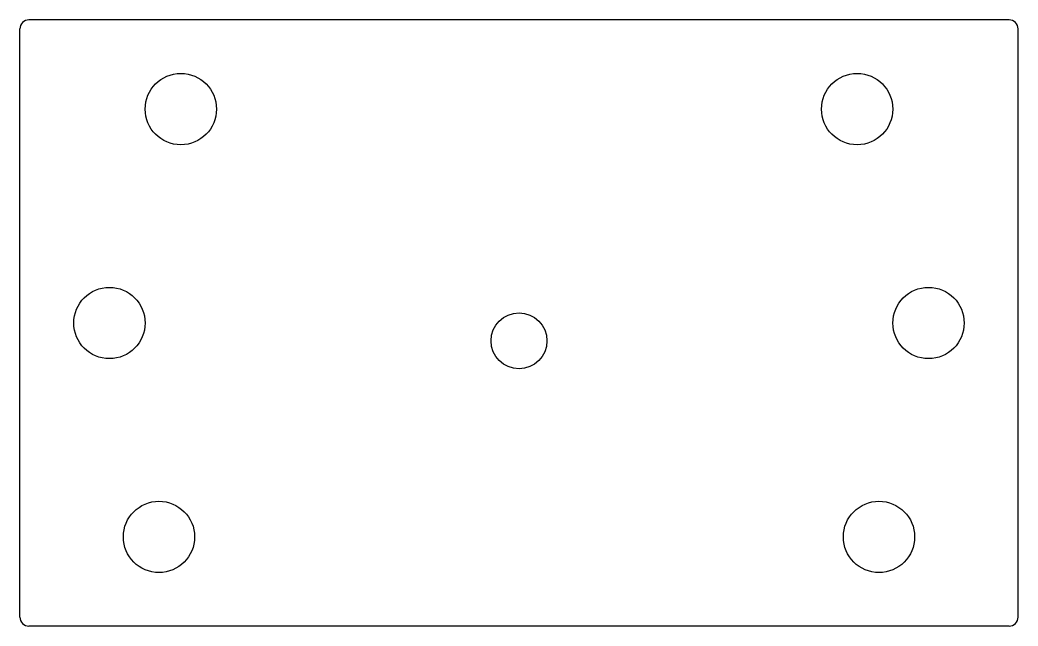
# Model space of a CAD drawing. Extents: x 1.19 to 4.69, y 1 to 3.13.
import ezdxf

# ---------------------------------------------------------------- set-up
doc = ezdxf.new("R2010")
doc.units = 0
doc.header["$MEASUREMENT"] = 0
doc.layers.add('VISIBLE', color=7, linetype='CONTINUOUS')

msp = doc.modelspace()

# ---------------------------------------------------------------- linework, layer by layer
at = {"layer": 'VISIBLE'}
for p, q in [((4.6627, 3.125), (1.2252, 3.125)), ((1.194, 1.0312), (1.194, 3.0938)), ((4.694, 1.0312), (4.694, 3.0938)), ((4.6627, 1), (1.2252, 1))]:
    msp.add_line(p, q, dxfattribs=at)
for centre, radius in [((1.7581, 2.8125), 0.125), ((4.1298, 2.8125), 0.125), ((1.5078, 2.0625), 0.125), ((4.3801, 2.0625), 0.125), ((2.944, 2), 0.098), ((1.6815, 1.3125), 0.125), ((4.2064, 1.3125), 0.125)]:
    msp.add_circle(centre, radius, dxfattribs=at)
for centre, radius, start, end in [((1.2252, 3.0938), 0.0313, 90, 180), ((4.6627, 3.0938), 0.0313, 0, 90), ((1.2252, 1.0312), 0.0312, 180, 270), ((4.6627, 1.0312), 0.0313, 270, 0)]:
    msp.add_arc(centre, radius, start, end, dxfattribs=at)

doc.saveas('drawing.dxf')
